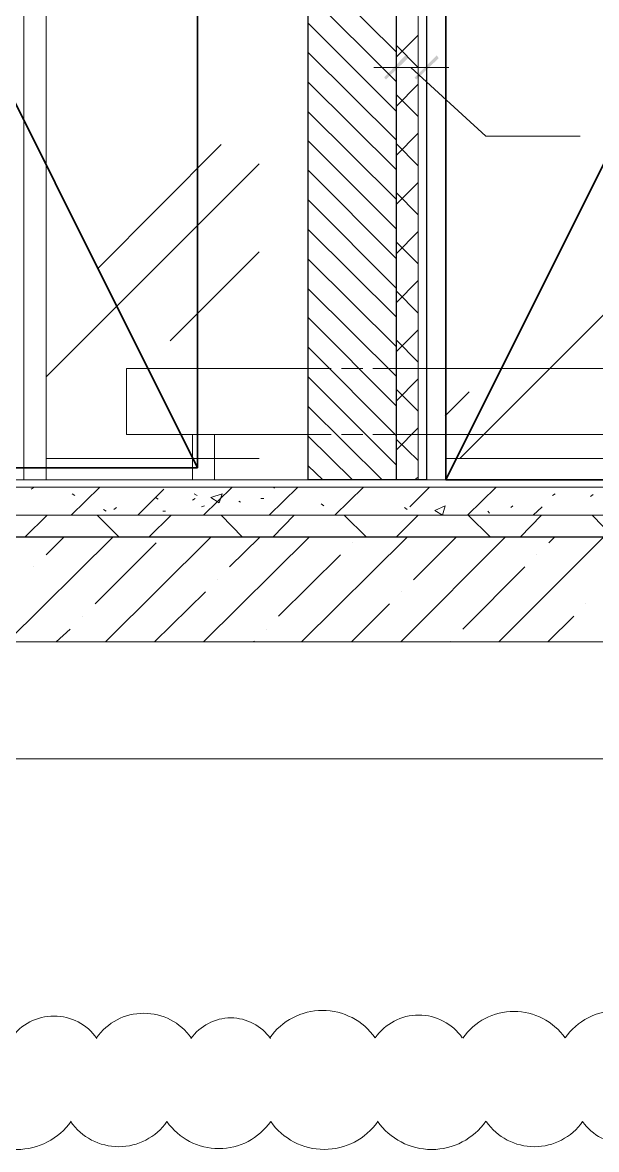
# Model space of a CAD drawing. Header units: millimetres. Extents: x -356862 to 418287, y 0 to 839748.
# Drawn here: x 373765 to 375108, y 767229 to 769862 of the extents above; entities that cross this region are included whole.
import ezdxf

# ---------------------------------------------------------------- set-up
doc = ezdxf.new("R2010")
doc.units = ezdxf.units.MM
doc.layers.add('PDF _Геометрия', color=7, linetype='Continuous', true_color=0xbababa)
doc.layers.add('PDF _Сплошная заливка', color=7, linetype='Continuous', true_color=0xf50000)

msp = doc.modelspace()

# ---------------------------------------------------------------- linework, layer by layer
at = {"color": 1, "lineweight": 35}
for points in [[(373174.3614, 768821.5881), (373174.3614, 770821.5881), (374174.3614, 770821.5881), (374174.3614, 768821.5881), (373174.3614, 768821.5881)], [(373174.3614, 770821.5881), (374174.3614, 768821.5881)], [(374755.3138, 768793.4438), (374755.3138, 770793.4438), (375755.3138, 770793.4438), (375755.3138, 768793.4438), (374755.3138, 768793.4438)], [(375755.3138, 770793.4438), (374755.3138, 768793.4438)]]:
    msp.add_lwpolyline(points, dxfattribs=at)
at = {"layer": 'PDF _Геометрия', "color": 7, "lineweight": 30}
for points in [[(379139.9154, 768659.0532), (372746.8227, 768659.0532), (372746.8227, 772761.6305), (372746.8227, 773006.2697), (372746.8227, 777056.8882), (378628.9876, 777056.8882)], [(374433.3175, 773006.2697), (374433.3175, 777056.8882), (374638.9876, 777056.8882), (374638.9876, 768793.28), (374433.3175, 768793.28), (374433.3175, 777056.8882)]]:
    msp.add_lwpolyline(points, dxfattribs=at)
at = {"layer": 'PDF _Геометрия', "color": 92, "lineweight": 30, "true_color": 0x00b800}
msp.add_lwpolyline([(374595.6886, 777056.8882), (374710.4309, 777056.8882), (374710.4309, 768793.28), (374595.6886, 768793.28)], dxfattribs=at)
at = {"layer": 'PDF _Геометрия', "color": 92, "lineweight": 5, "true_color": 0x00b800}
msp.add_lwpolyline([(374638.9876, 768793.28), (374690.9464, 768793.28), (374690.9464, 777056.8882), (374638.9876, 777056.8882)], close=True, dxfattribs=at)
at = {"layer": 'PDF _Геометрия', "color": 252, "lineweight": 5, "true_color": 0x989898}
for points in [[(373768.6783, 768793.28), (373768.6783, 771170.3934), (373768.6783, 772116.4759), (373820.6371, 772116.4759), (373820.6371, 771170.3934), (373820.6371, 768793.28), (373820.6371, 768843.0738), (374318.5752, 768843.0738)], [(374638.9876, 772064.5171), (374638.9876, 771170.3934), (374638.9876, 768793.28)], [(374753.7299, 768843.0738), (375509.2969, 768843.0738), (375509.2969, 768793.28), (375509.2969, 771170.3934), (375509.2969, 772064.5171), (375559.0907, 772064.5171), (375559.0907, 771170.3934), (375559.0907, 768793.28)]]:
    msp.add_lwpolyline(points, dxfattribs=at)
at = {"layer": 'PDF _Геометрия', "lineweight": 5}
for points in [[(374638.9876, 769793.4862), (374433.3175, 769996.9913)], [(374638.9876, 769724.2078), (374433.3175, 769929.8779)], [(374638.9876, 769654.9295), (374433.3175, 769860.5996)], [(374638.9876, 769587.8161), (374433.3175, 769791.3212)], [(374638.9876, 769518.5377), (374433.3175, 769722.0429)], [(374638.9876, 769449.2594), (374433.3175, 769652.7645)], [(374638.9876, 769379.981), (374433.3175, 769585.6511)], [(374638.9876, 769310.7027), (374433.3175, 769516.3728)], [(374638.9876, 769241.4243), (374433.3175, 769447.0944)], [(374638.9876, 769174.3109), (374433.3175, 769377.8161)], [(374638.9876, 769105.0326), (374433.3175, 769308.5377)], [(374638.9876, 769035.7542), (374433.3175, 769239.2594)], [(374638.9876, 768966.4759), (374433.3175, 769172.146)], [(374638.9876, 768897.1975), (374433.3175, 769102.8676)], [(374638.9876, 768827.9192), (374433.3175, 769033.5893)], [(374606.5134, 768793.28), (374433.3175, 768964.3109)], [(374537.235, 768793.28), (374433.3175, 768895.0326)], [(374467.9567, 768793.28), (374433.3175, 768825.7542)], [(373785.9979, 768771.6305), (373792.4928, 768775.9604)], [(373879.0907, 768711.012), (373946.2041, 768775.9604)], [(374188.6783, 768711.012), (374255.7917, 768775.9604)], [(374342.3897, 768711.012), (374409.5031, 768775.9604)], [(374353.2144, 768773.7955), (374355.3794, 768775.9604)], [(374496.101, 768711.012), (374563.2144, 768775.9604)], [(374671.4618, 768730.4965), (374716.9257, 768775.9604)], [(374805.6886, 768711.012), (374872.802, 768775.9604)], [(373881.2556, 768760.8058), (373887.7505, 768756.4759)], [(374034.967, 768711.012), (374095.5855, 768771.6305)], [(374076.101, 768752.146), (374082.5959, 768747.8161)], [(374162.6989, 768745.6511), (374169.1938, 768749.981)], [(374167.0288, 768760.8058), (374173.5237, 768756.4759)], [(374322.9051, 768749.981), (374329.4, 768749.981)], [(375004.8639, 768756.4759), (375011.3587, 768760.8058)], [(375093.6268, 768754.3109), (375100.1216, 768758.6408)], [(373954.8639, 768724.0017), (373961.3587, 768719.6718)], [(373978.6783, 768724.0017), (373985.1732, 768728.3315)], [(374184.3484, 768730.4965), (374190.8433, 768732.6614)], [(374270.9464, 768743.4862), (374275.2763, 768741.3212)], [(374463.6268, 768736.9913), (374470.1216, 768732.6614)], [(374658.4721, 768728.3315), (374664.967, 768724.0017)], [(374907.4412, 768728.3315), (374911.7711, 768732.6614)], [(374959.4, 768711.012), (374981.0495, 768730.4965)], [(373770.8433, 768659.0532), (373822.802, 768711.012)], [(373991.668, 768659.0532), (373939.7093, 768711.012)], [(374060.9464, 768659.0532), (374112.9051, 768711.012)], [(374093.4206, 768719.6718), (374099.9154, 768719.6718)], [(374279.6062, 768659.0532), (374229.8123, 768711.012)], [(374351.0495, 768659.0532), (374400.8433, 768711.012)], [(374569.7093, 768659.0532), (374517.7505, 768711.012)], [(374638.9876, 768659.0532), (374690.9464, 768711.012)], [(374859.8123, 768659.0532), (374807.8536, 768711.012)], [(374853.3175, 768719.6718), (374857.6474, 768715.3419)], [(374929.0907, 768659.0532), (374978.8845, 768711.012)], [(375045.9979, 768711.012), (375048.1629, 768711.012)], [(375147.7505, 768659.0532), (375097.9567, 768711.012)], [(373729.7093, 768414.414), (373976.5134, 768659.0532)], [(373820.6371, 768617.9192), (373861.7711, 768659.0532)], [(373935.3794, 768503.1769), (374078.266, 768646.0635)], [(373959.1938, 768414.414), (374205.9979, 768659.0532)], [(374188.6783, 768414.414), (374435.4824, 768659.0532)], [(374249.2969, 768589.7748), (374320.7402, 768659.0532)], [(374418.1629, 768414.414), (374664.967, 768659.0532)], [(374537.235, 768646.0635), (374537.235, 768646.0635)], [(374649.8123, 768414.414), (374894.4515, 768659.0532)], [(374680.1216, 768559.4656), (374779.7093, 768659.0532)], [(374879.2969, 768414.414), (375123.9361, 768659.0532)], [(374996.2041, 768646.0635), (375009.1938, 768659.0532)], [(374364.0391, 768475.0326), (374509.0907, 768617.9192)], [(374968.0598, 768617.9192), (374968.0598, 768617.9192)], [(373790.3278, 768589.7748), (373790.3278, 768589.7748)], [(374794.8639, 768444.7233), (374939.9154, 768589.7748)], [(374221.1526, 768559.4656), (374221.1526, 768559.4656)], [(374073.9361, 768414.414), (374193.0082, 768531.3212)], [(374651.9773, 768531.3212), (374651.9773, 768531.3212)], [(374535.0701, 768414.414), (374623.833, 768503.1769)], [(375082.802, 768503.1769), (375082.802, 768503.1769)], [(373905.0701, 768475.0326), (373905.0701, 768475.0326)], [(374994.0391, 768414.414), (375054.6577, 768475.0326)], [(373844.4515, 768414.414), (373876.9257, 768444.7233)], [(374335.8948, 768444.7233), (374335.8948, 768444.7233)], [(374303.4206, 768414.414), (374307.7505, 768416.579)], [(374766.7196, 768416.579), (374766.7196, 768416.579)]]:
    msp.add_lwpolyline(points, dxfattribs=at)
at = {"layer": 'PDF _Геометрия', "color": 92, "lineweight": 5, "true_color": 0x00b800}
for points in [[(374638.9876, 769780.4965), (374690.9464, 769832.4553)], [(374690.9464, 769756.6821), (374638.9876, 769808.6408)], [(374638.9876, 769665.7542), (374690.9464, 769717.713)], [(374690.9464, 769641.9398), (374638.9876, 769693.8986)], [(374638.9876, 769551.012), (374690.9464, 769602.9707)], [(374690.9464, 769527.1975), (374638.9876, 769579.1563)], [(374638.9876, 769436.2697), (374690.9464, 769488.2285)], [(374690.9464, 769412.4553), (374638.9876, 769464.414)], [(374638.9876, 769321.5274), (374690.9464, 769373.4862)], [(374690.9464, 769297.713), (374638.9876, 769349.6718)], [(374638.9876, 769206.7852), (374690.9464, 769258.7439)], [(374690.9464, 769182.9707), (374638.9876, 769234.9295)], [(374638.9876, 769092.0429), (374690.9464, 769144.0017)], [(374690.9464, 769068.2285), (374638.9876, 769120.1872)], [(374638.9876, 768977.3006), (374690.9464, 769029.2594)], [(374690.9464, 768953.4862), (374638.9876, 769005.445)], [(374638.9876, 768862.5584), (374690.9464, 768914.5171)], [(374690.9464, 768838.7439), (374638.9876, 768888.5377)], [(374682.2866, 768793.28), (374690.9464, 768799.7748)]]:
    msp.add_lwpolyline(points, dxfattribs=at)
at = {"layer": 'PDF _Геометрия', "color": 8, "lineweight": 25, "true_color": 0x767676}
for points in [[(374433.3175, 769514.2078), (374433.3175, 769758.847)], [(374638.9876, 769758.847), (374638.9876, 769514.2078)], [(374433.3175, 769148.3315), (374433.3175, 769392.9707)], [(374638.9876, 769392.9707), (374638.9876, 769148.3315)], [(374433.3175, 768793.28), (374433.3175, 769027.0944)], [(374638.9876, 769027.0944), (374638.9876, 768793.28)]]:
    msp.add_lwpolyline(points, dxfattribs=at)
at = {"layer": 'PDF _Геометрия', "color": 7, "lineweight": 18}
for points in [[(374587.0288, 769756.6821), (374762.3897, 769756.6821)], [(374638.9876, 769763.1769), (374638.9876, 769704.7233)], [(374673.6268, 769756.6821), (374848.9876, 769596.4759), (375069.8123, 769596.4759)], [(374710.4309, 769763.1769), (374710.4309, 769704.7233)], [(372950.3278, 768141.6305), (373768.6783, 768141.6305)], [(373666.9257, 768141.6305), (378678.7814, 768141.6305)]]:
    msp.add_lwpolyline(points, dxfattribs=at)
at = {"layer": 'PDF _Геометрия', "color": 254, "lineweight": 5, "true_color": 0xdcdcdc}
for points in [[(373941.8742, 769286.8882), (374229.8123, 769576.9913)], [(373820.6371, 769033.5893), (374318.5752, 769531.5274)], [(374110.7402, 769118.0223), (374318.5752, 769325.8573)], [(374788.369, 768843.0738), (375147.7505, 769202.4553)], [(374753.7299, 768942.6614), (374810.0185, 768998.9501)]]:
    msp.add_lwpolyline(points, dxfattribs=at)
at = {"layer": 'PDF _Геометрия', "color": 7, "lineweight": 5}
for points in [[(374433.3175, 768899.3625), (374008.9876, 768899.3625), (374008.9876, 769053.0738), (374433.3175, 769053.0738)], [(374638.9876, 769053.0738), (375333.9361, 769053.0738), (375333.9361, 768899.3625), (374638.9876, 768899.3625)], [(374162.6989, 768793.28), (374162.6989, 768899.3625), (374214.6577, 768899.3625), (374214.6577, 768793.28)], [(378628.9876, 768659.0532), (378628.9876, 768793.28), (372746.8227, 768793.28)], [(378628.9876, 768775.9604), (372746.8227, 768775.9604)], [(378628.9876, 768711.012), (372746.8227, 768711.012)], [(387448.9876, 768414.414), (387360.2247, 768414.414), (379737.4412, 768414.414), (379700.6371, 768561.6305), (379627.0288, 768265.0326), (379590.2247, 768414.414), (371967.4412, 768414.414), (371878.6783, 768414.414)]]:
    msp.add_lwpolyline(points, dxfattribs=at)
at = {"layer": 'PDF _Геометрия', "color": 7, "lineweight": 9}
for points in [[(374433.3175, 769053.0738), (374487.4412, 769053.0738)], [(374511.2556, 769053.0738), (374561.0495, 769053.0738)], [(374584.8639, 769053.0738), (374638.9876, 769053.0738)], [(374433.3175, 768899.3625), (374487.4412, 768899.3625)], [(374511.2556, 768899.3625), (374561.0495, 768899.3625)], [(374584.8639, 768899.3625), (374638.9876, 768899.3625)]]:
    msp.add_lwpolyline(points, dxfattribs=at)
at = {"layer": 'PDF _Геометрия', "lineweight": 5}
for points in [[(374231.9773, 768760.8058), (374225.4824, 768739.1563), (374205.9979, 768752.146)], [(374753.7299, 768732.6614), (374747.235, 768711.012), (374729.9154, 768721.8367)]]:
    msp.add_lwpolyline(points, close=True, dxfattribs=at)
at = {"layer": 'PDF _Геометрия', "color": 1, "lineweight": 20}
for points in [[(374793.9414, 767489.5592, 0.52053993), (374590.0039, 767489.5592, 0.520539925), (374343.5601, 767489.3055)], [(375280.7045, 767489.3055, 0.520539925), (375034.2062, 767489.3055, 0.520539923), (374795.2688, 767488.9868)], [(373877.8918, 767293.8305, 0.520540002), (374103.1097, 767293.8305, 0.520539885), (374345.8009, 767294.1173, 0.520539882), (374596.1617, 767293.7985)], [(374849.9933, 767293.8305, 0.520540002), (375075.2112, 767293.8305, 0.520540055), (375274.9713, 767293.8636)]]:
    msp.add_lwpolyline(points, format="xyb", dxfattribs=at)
for centre, radius, start, end in [((373838.9483, 767418.1534), 122.3196, 35.0024339, 144.9975661), ((374048.9566, 767411.6586), 135.3093, 35.002449, 144.997551), ((374252.4705, 767422.4833), 113.6598, 35.0024452, 144.9975548), ((373752.3465, 767383.5131), 154.7938, 215.0024391, 324.9975609), ((374722.2831, 767383.5131), 154.7938, 215.0024391, 324.9975609)]:
    msp.add_arc(centre, radius, start, end, dxfattribs=at)
at = {"layer": 'PDF _Сплошная заливка', "color": 7, "transparency": 33554559}
for points in [[(374660.6371, 769784.8264), (374615.1732, 769728.5377), (374610.8433, 769732.8676)], [(374667.1319, 769778.3315), (374660.6371, 769784.8264), (374615.1732, 769728.5377)], [(374682.2866, 769732.8676), (374686.6165, 769728.5377), (374734.2453, 769784.8264)], [(374686.6165, 769728.5377), (374734.2453, 769784.8264), (374738.5752, 769778.3315)]]:
    msp.add_solid(points, dxfattribs=at)

doc.saveas('drawing.dxf')
